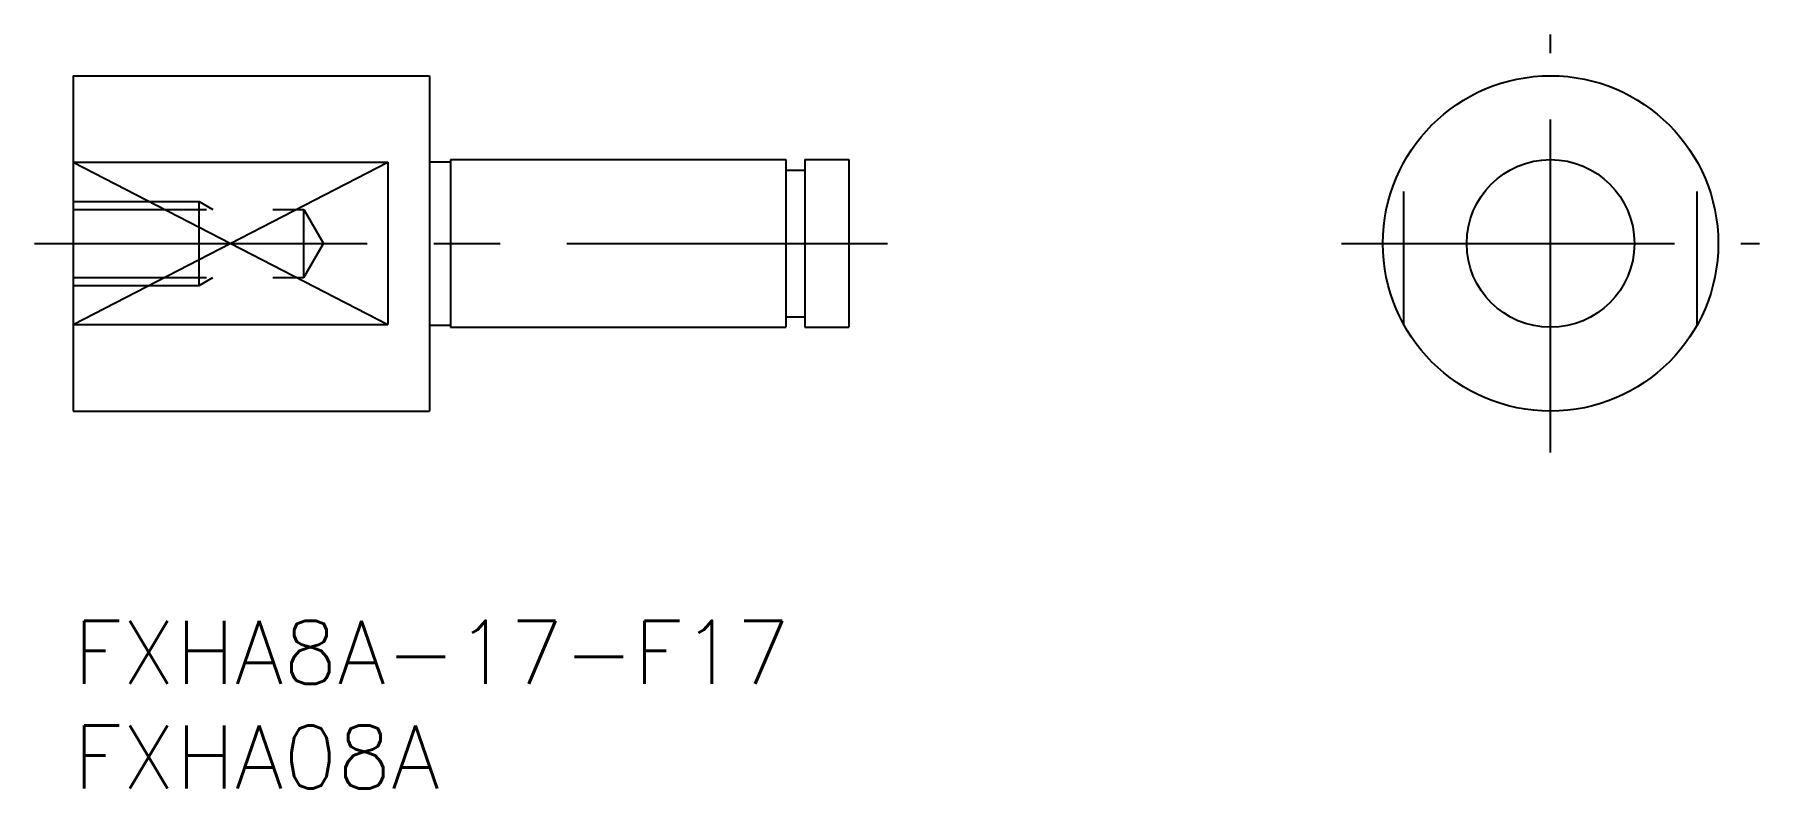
# Model space of a CAD drawing. Extents: x -1.9 to 80.5, y -8 to 28.
import ezdxf

# ---------------------------------------------------------------- set-up
doc = ezdxf.new("R2010")
doc.units = 0
doc.header["$LTSCALE"] = 0.5
doc.linetypes.add('CENTER', pattern=[50.8, 31.75, -6.35, 6.35, -6.35])
doc.linetypes.add('DASHED', pattern=[19.05, 12.7, -6.35])
for name, color, linetype in [('MSM_CENTER', 1, 'CENTER'), ('MSM_CONTINUOUS', 7, 'CONTINUOUS'), ('MSM_DASHED', 4, 'DASHED'), ('MSM_NARROW', 5, 'CONTINUOUS'), ('MSM_PART_NUMBER', 7, 'CONTINUOUS')]:
    doc.layers.add(name, color=color, linetype=linetype)
doc.styles.get("Standard").update_dxf_attribs({"font": 'txt.shx', "height": 3, "bigfont": 'bigfont.shx'})

# ---------------------------------------------------------------- blocks, each defined once
blk = doc.blocks.new('*U3')
at = {"layer": 'MSM_PART_NUMBER'}
blk.add_text('FXHA8A-17-F17', height=3, dxfattribs=at).set_placement((0, -3))
blk = doc.blocks.new('*U4')
at = {"layer": 'MSM_PART_NUMBER'}
blk.add_text('FXHA08A', height=3, dxfattribs=at).set_placement((0, -8))

msp = doc.modelspace()

# ---------------------------------------------------------------- linework, layer by layer
at = {"layer": 'MSM_CENTER'}
for p, q in [((70.483, 8.032), (70.483, 27.968)), ((-1.85, 18), (38.85, 18)), ((60.515, 18), (80.452, 18))]:
    msp.add_line(p, q, dxfattribs=at)
at = {"layer": 'MSM_CONTINUOUS'}
for p, q in [((0, 26), (0, 10)), ((0, 26), (17, 26)), ((17, 26), (17, 10)), ((0, 21.873), (15, 21.873)), ((15, 21.873), (15, 14.127)), ((17, 21.9), (18, 21.9)), ((18, 22), (34, 22)), ((18, 22), (18, 14)), ((34, 22), (34, 14)), ((34, 21.5), (34.9, 21.5)), ((34.9, 22), (34.9, 14)), ((34.9, 22), (37, 22)), ((37, 22), (37, 14)), ((0, 14.127), (15, 14.127)), ((17, 14.1), (18, 14.1)), ((18, 14), (34, 14)), ((34, 14.5), (34.9, 14.5)), ((34.9, 14), (37, 14)), ((0, 10), (17, 10))]:
    msp.add_line(p, q, dxfattribs=at)
for radius in [8, 4]:
    msp.add_circle((70.483, 18), radius, dxfattribs=at)
at = {"layer": 'MSM_DASHED'}
for p, q in [((63.483, 14.127), (63.483, 21.873)), ((77.483, 14.127), (77.483, 21.873)), ((0, 20), (6, 20)), ((6, 16), (6, 20)), ((6, 20), (6.656, 19.621)), ((0, 19.621), (11, 19.621)), ((11, 16.379), (11, 19.621)), ((11, 19.621), (11.936, 18)), ((11, 16.379), (11.936, 18)), ((0, 16.379), (11, 16.379)), ((0, 16), (6, 16)), ((6, 16), (6.656, 16.379))]:
    msp.add_line(p, q, dxfattribs=at)
at = {"layer": 'MSM_NARROW'}
for p, q in [((0, 21.873), (15, 14.127)), ((0, 14.127), (15, 21.873))]:
    msp.add_line(p, q, dxfattribs=at)

# ---------------------------------------------------------------- block references
at = {"layer": 'MSM_CONTINUOUS'}
for name in ['*U3', '*U4']:
    msp.add_blockref(name, (0, 0), dxfattribs=at)

doc.saveas('drawing.dxf')
